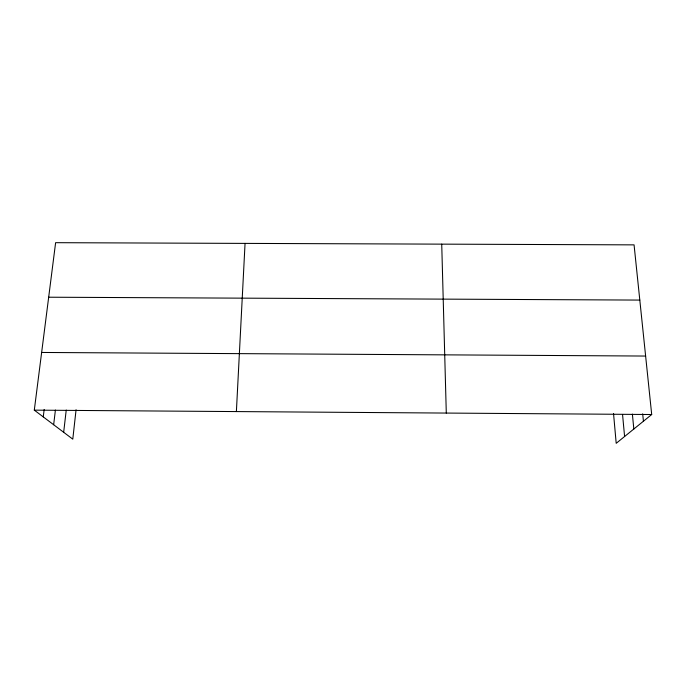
<?xml version="1.0" encoding="UTF-8"?>
<svg xmlns="http://www.w3.org/2000/svg" width="686" height="686" viewBox="0 0 686 686"><rect width="100%" height="100%" fill="white"/><g stroke="black" fill="none" stroke-linecap="round" stroke-linejoin="round"><path stroke-width="1.03" d="M236.387 411.583L245.056 243.393M76.069 409.731L72.785 439.16L34.3 410.142L55.617 242.681L634.07 244.868L651.7 414.524L616.2 443.319L613.533 413.538M63.669 432.291L66.242 410.039M53.654 424.737L55.412 410.039M43.261 416.899L44.178 409.465M48.672 297.21L639.806 300.082M41.64 352.458L645.62 356.051M34.3 410.142L651.7 414.524M642.688 413.847L643.425 421.238M632.389 414.13L633.83 429.024M622.545 414.43L624.594 436.51M441.724 244.139L446.294 413.066"/></g></svg>
